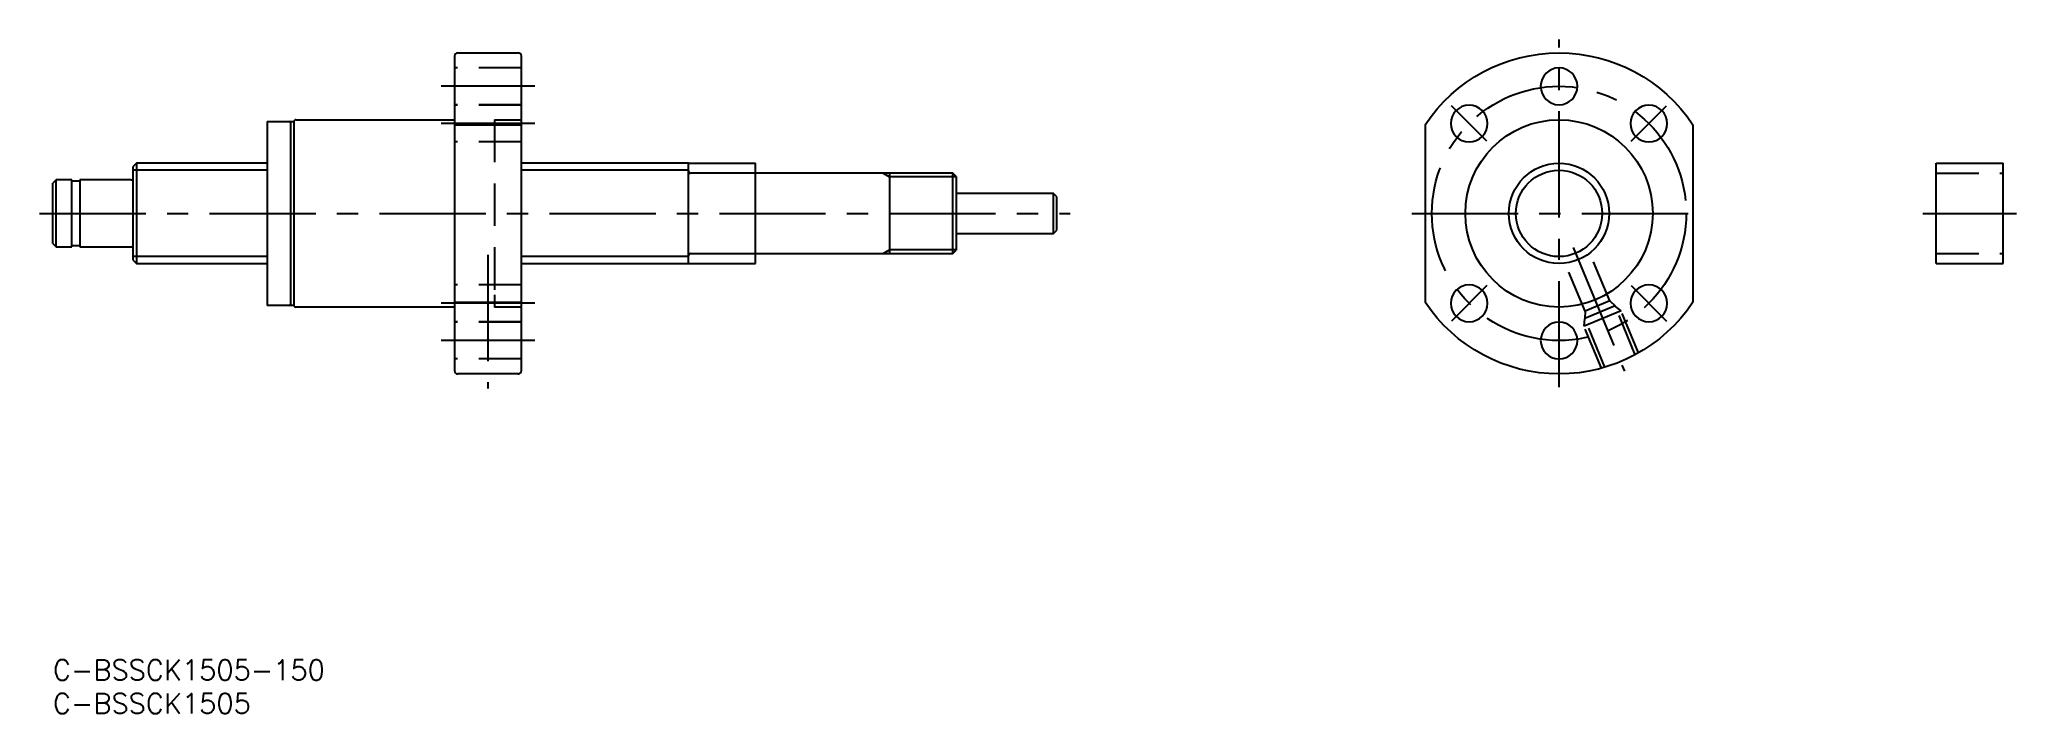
# Model space of a CAD drawing. Extents: x -2 to 293, y -8 to 93.
import ezdxf

# ---------------------------------------------------------------- set-up
doc = ezdxf.new("R2010")
doc.units = 0
doc.header["$LTSCALE"] = 0.5
for name, pattern in [('CENTER', [50.8, 31.75, -6.35, 6.35, -6.35]), ('DASHED', [19.05, 12.7, -6.35]), ('PHANTOM', [63.5, 31.75, -6.35, 6.35, -6.35, 6.35, -6.35])]:
    doc.linetypes.add(name, pattern=pattern)
doc.layers.get('0').update_dxf_attribs({"linetype": 'CONTINUOUS'})
doc.layers.add('CENTER', color=1, linetype='CENTER')
doc.styles.get("Standard").update_dxf_attribs({"font": 'txt.shx', "height": 3, "bigfont": 'bigfont.shx'})

# ---------------------------------------------------------------- blocks, each defined once
blk = doc.blocks.new('*U32')
at = {"color": 7, "linetype": 'CONTINUOUS'}
blk.add_text('C-BSSCK1505-150', height=3, dxfattribs=at).set_placement((0, -3))
blk = doc.blocks.new('*U33')
at = {"color": 7, "linetype": 'CONTINUOUS'}
blk.add_text('C-BSSCK1505', height=3, dxfattribs=at).set_placement((0, -8))

msp = doc.modelspace()

# ---------------------------------------------------------------- linework, layer by layer
at = {"color": 7, "linetype": 'CONTINUOUS'}
for p, q in [((60, 90.26), (60, 43.26)), ((60.5, 90.76), (69.5, 90.76)), ((70, 43.26), (70, 90.26)), ((32, 80.51), (35.35, 80.51)), ((32, 80.51), (32, 53.01)), ((35.5, 80.51), (36, 80.51)), ((35.5, 80.51), (35.5, 53.01)), ((36, 80.51), (36, 53.01)), ((36.3, 80.76), (60, 80.76)), ((60, 80.02), (70, 80.02)), ((205.07, 80.02), (205.07, 53.49)), ((245.07, 80.02), (245.07, 53.49)), ((12.5, 74.26), (12, 73.76)), ((12.5, 74.26), (12.5, 59.26)), ((32, 74.26), (12.5, 74.26)), ((95, 74.26), (70, 74.26)), ((95, 59.26), (95, 74.26)), ((281.43, 59.26), (281.43, 74.26)), ((281.43, 74.26), (291.43, 74.26)), ((291.43, 59.26), (291.43, 74.26)), ((0.5, 71.76), (0, 71.26)), ((0, 62.26), (0, 71.26)), ((2.85, 71.76), (0.5, 71.76)), ((0.5, 61.76), (0.5, 71.76)), ((2.85, 61.76), (2.85, 71.76)), ((4, 71.56), (2.85, 71.56)), ((11.7, 71.76), (4, 71.76)), ((4, 71.76), (4, 61.76)), ((12, 59.76), (12, 73.76)), ((134.5, 72.76), (95.3, 72.76)), ((125, 72.76), (125, 60.76)), ((135, 72.26), (134.5, 72.76)), ((134.5, 60.76), (134.5, 72.76)), ((135, 72.26), (135, 61.26)), ((149.5, 69.76), (135, 69.76)), ((150, 69.26), (149.5, 69.76)), ((149.5, 63.76), (149.5, 69.76)), ((150, 64.26), (150, 69.26)), ((0, 62.26), (0.5, 61.76)), ((135, 63.76), (149.5, 63.76)), ((149.5, 63.76), (150, 64.26)), ((0.5, 61.76), (2.85, 61.76)), ((2.85, 61.96), (4, 61.96)), ((4, 61.76), (11.7, 61.76)), ((12, 59.76), (12.5, 59.26)), ((12.5, 59.26), (32, 59.26)), ((70, 59.26), (95, 59.26)), ((95.3, 60.76), (134.5, 60.76)), ((134.5, 60.76), (135, 61.26)), ((281.43, 59.26), (291.43, 59.26)), ((60, 53.49), (70, 53.49)), ((35.35, 53.01), (32, 53.01)), ((36, 53.01), (35.5, 53.01)), ((60, 52.76), (36.3, 52.76)), ((69.5, 42.76), (60.5, 42.76))]:
    msp.add_line(p, q, dxfattribs=at)
at = {"color": 3, "linetype": 'DASHED'}
for p, q in [((70, 88.51), (60, 88.51)), ((70, 83.01), (60, 83.01)), ((70, 82.94), (60, 82.94)), ((66, 80.76), (70, 80.76)), ((66, 80.76), (66, 54.61)), ((70, 77.44), (60, 77.44)), ((281.43, 72.76), (291.43, 72.76)), ((228.96, 52.13), (225.99, 59.31)), ((232.66, 53.67), (229.68, 60.85)), ((281.43, 60.76), (291.43, 60.76)), ((70, 56.07), (60, 56.07)), ((66, 54.61), (66, 52.76)), ((232.66, 53.67), (228.96, 52.13)), ((232.66, 53.67), (233.46, 52.92)), ((70, 50.57), (60, 50.57)), ((70, 50.51), (60, 50.51)), ((70, 52.76), (66, 52.76)), ((234.34, 52.2), (228.8, 49.9)), ((228.8, 49.9), (228.94, 50.98)), ((233.46, 52.92), (228.92, 51.04)), ((228.96, 52.13), (228.92, 51.04)), ((231.93, 43.76), (228.92, 51.04)), ((236.47, 45.64), (233.46, 52.92)), ((234.34, 52.2), (233.49, 52.86)), ((236.95, 45.91), (234.34, 52.2)), ((231.41, 43.61), (228.8, 49.9)), ((70, 45.01), (60, 45.01))]:
    msp.add_line(p, q, dxfattribs=at)
at = {"color": 3, "linetype": 'PHANTOM'}
for p, q in [((95, 74.26), (105, 74.26)), ((105, 59.26), (105, 74.26)), ((95, 59.26), (105, 59.26))]:
    msp.add_line(p, q, dxfattribs=at)
at = {"color": 3, "linetype": 'CONTINUOUS'}
for p, q in [((32, 73.21), (12, 73.21)), ((95, 73.21), (70, 73.21)), ((124.06, 72.76), (125, 72.22)), ((135, 72.22), (125, 72.22)), ((32, 60.31), (12, 60.31)), ((95, 60.31), (70, 60.31)), ((124.06, 60.76), (125, 61.3)), ((135, 61.3), (125, 61.3))]:
    msp.add_line(p, q, dxfattribs=at)
at = {"color": 7, "linetype": 'CONTINUOUS', "extrusion": (0, 0, -1)}
for centre in [(-225.07, 85.76), (-211.63, 80.19), (-238.5, 80.19), (-211.63, 53.32), (-238.5, 53.32), (-225.07, 47.76)]:
    msp.add_circle(centre, 2.75, dxfattribs=at)
at = {"color": 7, "linetype": 'CONTINUOUS'}
for radius in [14, 6.45]:
    msp.add_circle((225.07, 66.76), radius, dxfattribs=at)
at = {"color": 3, "linetype": 'CONTINUOUS'}
msp.add_circle((225.07, 66.76), 7.5, dxfattribs=at)
at = {"color": 7, "linetype": 'CONTINUOUS'}
for centre, radius, start, end in [((60.5, 90.26), 0.5, 90, 180), ((69.5, 90.26), 0.5, 0, 90), ((35.35, 80.36), 0.15, 0, 90), ((36.3, 80.46), 0.3, 90, 180), ((11.7, 72.06), 0.3, 270, 0), ((95.3, 73.06), 0.3, 180, 270), ((11.7, 61.46), 0.3, 0, 90), ((95.3, 60.46), 0.3, 90, 180), ((35.35, 53.16), 0.15, 270, 0), ((36.3, 53.06), 0.3, 180, 270), ((60.5, 43.26), 0.5, 180, 270), ((69.5, 43.26), 0.5, 270, 0)]:
    msp.add_arc(centre, radius, start, end, dxfattribs=at)
at = {"color": 7, "linetype": 'CONTINUOUS', "extrusion": (0, 0, -1)}
for start, end in [(33.5573, 146.4427), (213.5573, 326.4427)]:
    msp.add_arc((-225.07, 66.76), 24, start, end, dxfattribs=at)
at = {"layer": 'CENTER', "color": 1, "linetype": 'CENTER'}
for p, q in [((225.07, 40.76), (225.07, 92.76)), ((72, 85.76), (58, 85.76)), ((214.28, 77.54), (208.98, 82.85)), ((235.85, 77.54), (241.15, 82.85)), ((72, 80.19), (58, 80.19)), ((-2, 66.76), (152, 66.76)), ((203.07, 66.76), (247.07, 66.76)), ((279.43, 66.76), (293.43, 66.76)), ((65, 60.57), (65, 40.57)), ((227.17, 61.68), (234.83, 43.2)), ((72, 53.32), (58, 53.32)), ((214.28, 55.98), (208.98, 50.67)), ((235.85, 55.98), (241.15, 50.67)), ((72, 47.76), (58, 47.76))]:
    msp.add_line(p, q, dxfattribs=at)
msp.add_circle((225.07, 66.76), 19, dxfattribs=at)

# ---------------------------------------------------------------- block references
at = {"color": 7, "linetype": 'CONTINUOUS'}
for name in ['*U32', '*U33']:
    msp.add_blockref(name, (0, 0), dxfattribs=at)

doc.saveas('drawing.dxf')
